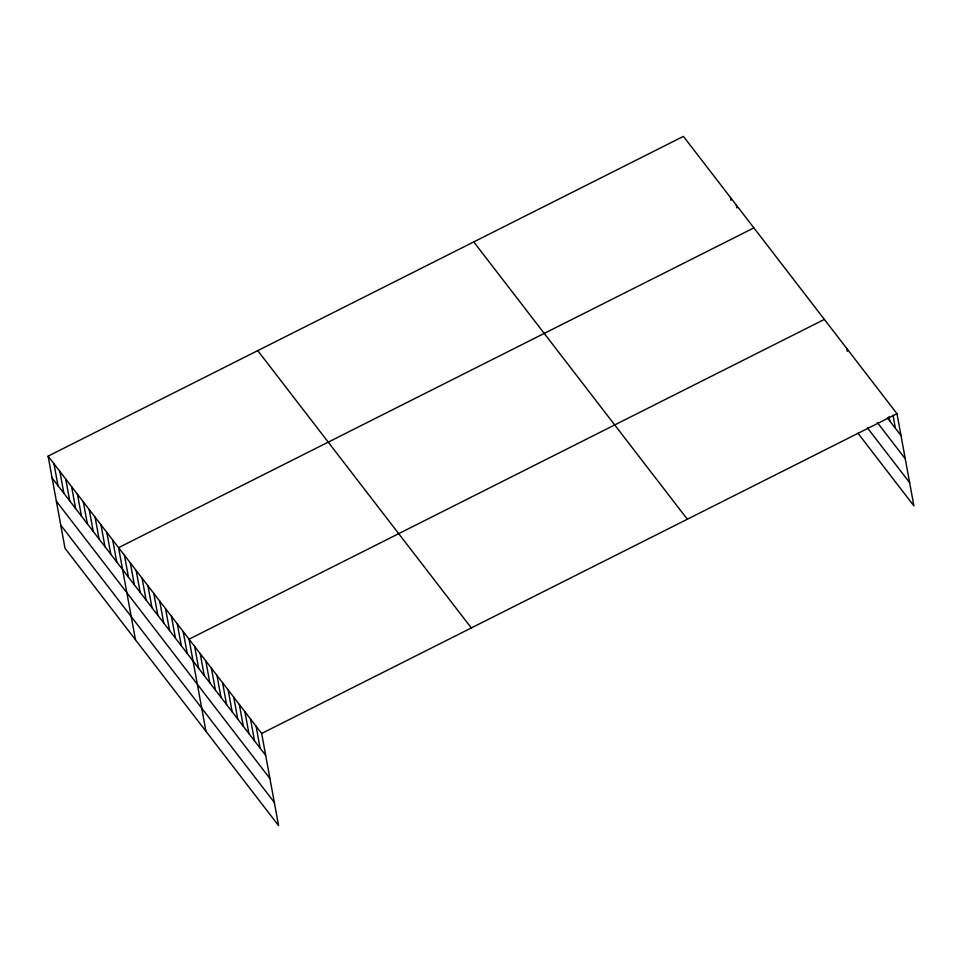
<?xml version="1.0" encoding="UTF-8"?>
<svg xmlns="http://www.w3.org/2000/svg" width="962" height="962" viewBox="0 0 962 962"><rect width="100%" height="100%" fill="white"/><g stroke="black" fill="none" stroke-linecap="round" stroke-linejoin="round"><path stroke-width="1.44" d="M48.1 456.144L261.664 733.465L278.583 825.612L65.007 548.292L48.1 456.144L683.417 136.388L896.993 413.708L913.9 505.856L858.044 433.321M753.895 227.898L118.579 547.655L135.486 639.814M824.374 319.408L189.057 639.177L205.964 731.324M261.664 733.465L896.993 413.708M887.433 417.965L900.997 435.582M877.332 422.51L905.254 458.778M867.351 427.753L909.643 482.671M473.761 241.907L687.337 519.227M257.756 350.625L471.32 627.946M52.116 478.03L265.68 755.35M56.373 501.214L269.937 778.535M60.762 525.108L274.326 802.428M893.013 415.199L895.418 428.33M889.032 416.702L889.826 421.079M846.716 348.424L847.257 351.346M736.279 205.014L736.808 207.936M730.411 197.39L730.94 200.312M256.084 726.214L260.101 748.087M250.493 718.963L254.509 740.836M244.913 711.7L248.93 733.585M239.322 704.449L243.338 726.334M233.742 697.197L237.758 719.083M228.15 689.946L232.167 711.832M222.571 682.695L226.587 704.581M216.979 675.444L220.995 697.318M211.399 668.193L215.416 690.067M205.808 660.93L209.824 682.816M200.228 653.679L204.245 675.564M194.637 646.428L198.653 668.313M183.177 631.553L187.193 653.426M177.309 623.917L181.325 645.803M171.44 616.293L175.457 638.179M165.56 608.669L169.577 630.555M159.692 601.046L163.708 622.931M153.812 593.422L157.828 615.295M147.944 585.786L151.96 607.671M142.075 578.162L146.08 600.047M136.195 570.538L140.211 592.424M130.327 562.914L134.343 584.8M124.447 555.29L128.463 577.164M112.698 540.031L116.715 561.916M106.83 532.407L110.846 554.292M100.962 524.783L104.978 546.669M95.082 517.159L99.098 539.033M89.213 509.523L93.23 531.409M83.333 501.899L87.35 523.785M77.465 494.276L81.481 516.161M71.597 486.652L75.613 508.537M65.717 479.028L69.733 500.901M59.848 471.392L63.865 493.278M53.968 463.768L57.985 485.654"/></g></svg>
